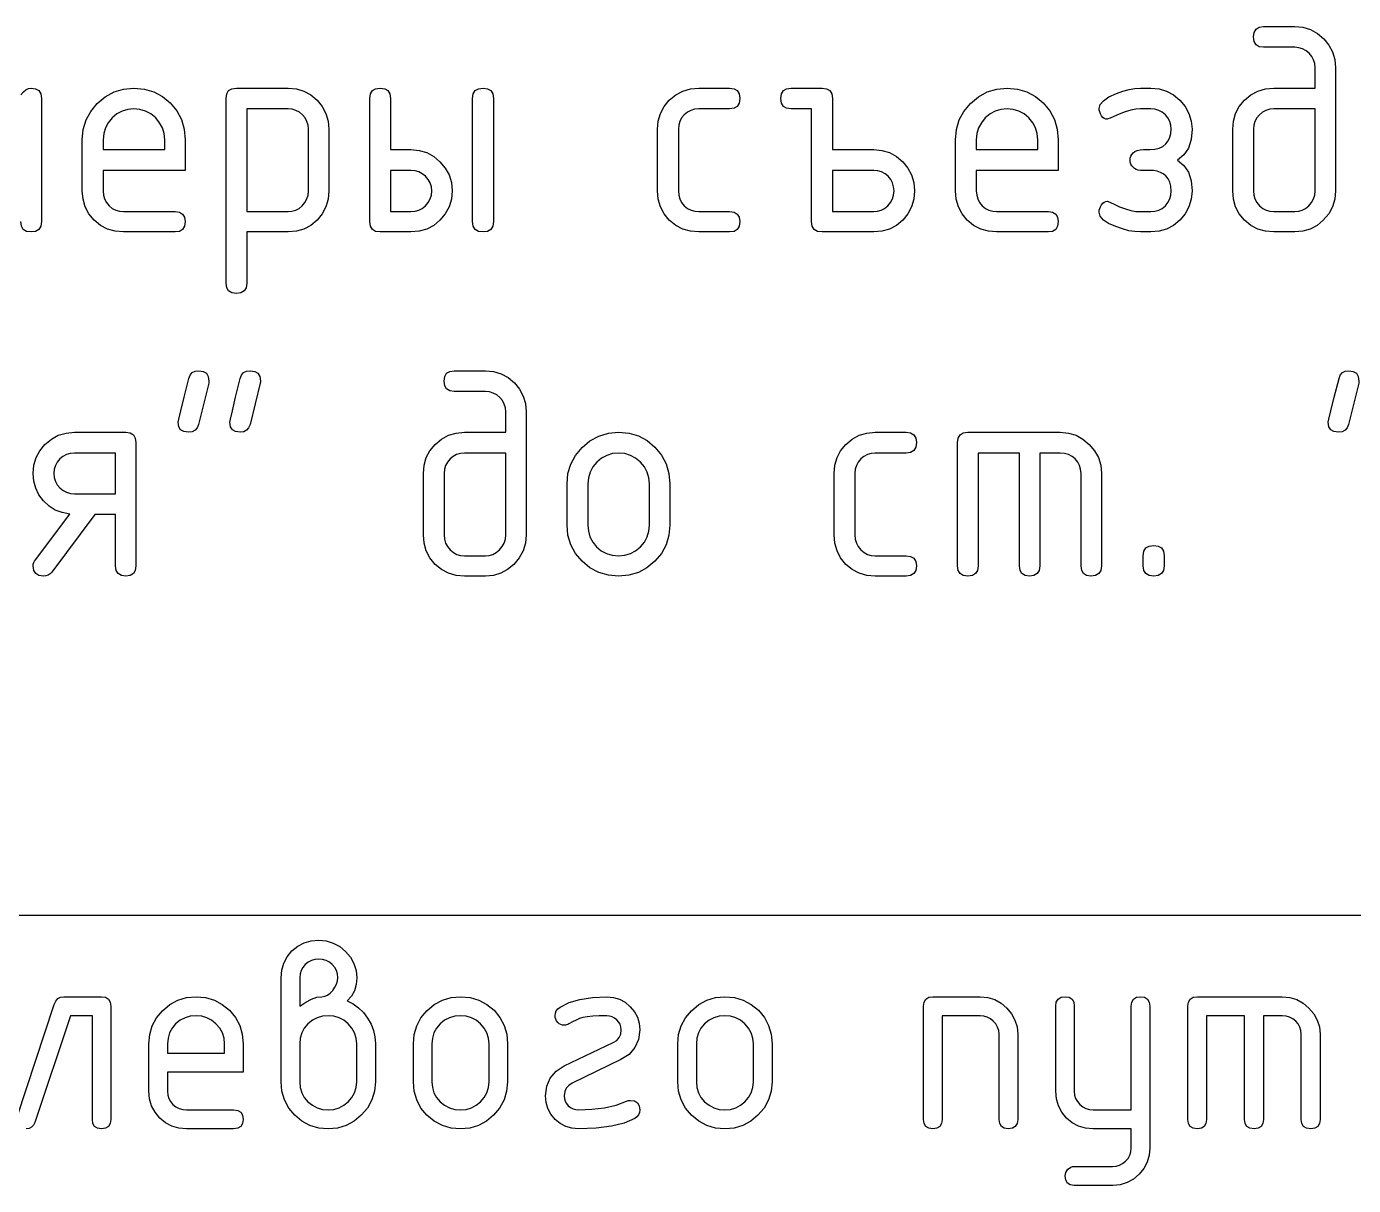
# Model space of a CAD drawing. Header units: millimetres. Extents: x 1 to 1188, y 1 to 840.
# Drawn here: x 1096.83 to 1112.98, y 17.42 to 31.53 of the extents above; entities that cross this region are included whole.
import ezdxf

# ---------------------------------------------------------------- set-up
doc = ezdxf.new("R2010")
doc.units = ezdxf.units.MM
doc.layers.add('GEOMETRY', color=7, linetype='Continuous')
doc.layers.add('TEXT_OUTLINE', color=7, linetype='Continuous')

msp = doc.modelspace()

# ---------------------------------------------------------------- linework, layer by layer
at = {"layer": 'GEOMETRY'}
for points in [[(1111.889, 31.529), (1112.269, 31.529)], [(1112.269, 31.276), (1111.889, 31.276)], [(1112.016, 30.779), (1112.517, 30.779), (1112.517, 31.027)], [(1112.765, 31.027), (1112.765, 29.528)], [(1099.388, 30.779), (1100.017, 30.779)], [(1105.015, 30.779), (1105.389, 30.779)], [(1106.141, 30.779), (1106.516, 30.779)], [(1110.39, 30.779), (1110.517, 30.779)], [(1097.016, 30.653), (1097.016, 29.153)], [(1099.261, 28.404), (1099.261, 30.653)], [(1099.515, 30.526), (1099.515, 29.275), (1100.017, 29.275)], [(1100.017, 30.526), (1099.515, 30.526)], [(1101.011, 29.153), (1101.011, 30.653)], [(1101.264, 30.653), (1101.264, 30.03), (1101.512, 30.03)], [(1102.262, 29.153), (1102.262, 30.653)], [(1102.515, 30.653), (1102.515, 29.153)], [(1105.389, 30.526), (1105.015, 30.526)], [(1106.389, 29.153), (1106.389, 30.526), (1106.141, 30.526)], [(1106.642, 30.653), (1106.642, 30.03), (1107.144, 30.03)], [(1110.517, 30.526), (1110.39, 30.526)], [(1112.517, 29.528), (1112.517, 30.526), (1112.016, 30.526)], [(1100.265, 29.528), (1100.265, 30.278)], [(1100.513, 30.278), (1100.513, 29.528)], [(1104.513, 29.528), (1104.513, 30.278)], [(1104.767, 30.278), (1104.767, 29.528)], [(1111.514, 29.528), (1111.514, 30.278)], [(1111.768, 30.278), (1111.768, 29.528)], [(1097.512, 29.528), (1097.512, 30.151)], [(1097.766, 30.151), (1097.766, 30.03), (1098.515, 30.03), (1098.515, 30.151)], [(1098.763, 30.151), (1098.763, 29.776), (1097.766, 29.776)], [(1108.14, 29.528), (1108.14, 30.151)], [(1108.393, 30.151), (1108.393, 30.03), (1109.143, 30.03), (1109.143, 30.151)], [(1109.391, 30.151), (1109.391, 29.776), (1108.393, 29.776)], [(1110.429, 30.03), (1110.468, 30.03), (1110.506, 30.03)], [(1097.766, 29.776), (1097.766, 29.528)], [(1101.512, 29.776), (1101.264, 29.776), (1101.264, 29.275), (1101.512, 29.275)], [(1107.144, 29.776), (1106.642, 29.776), (1106.642, 29.275), (1107.144, 29.275)], [(1108.393, 29.776), (1108.393, 29.528)], [(1110.55, 29.776), (1110.39, 29.776)], [(1098.014, 29.275), (1098.642, 29.275)], [(1105.015, 29.275), (1105.389, 29.275)], [(1108.641, 29.275), (1109.27, 29.275)], [(1110.39, 29.275), (1110.517, 29.275)], [(1112.016, 29.275), (1112.269, 29.275)], [(1098.642, 29.027), (1098.014, 29.027)], [(1100.017, 29.027), (1099.515, 29.027), (1099.515, 28.404)], [(1101.512, 29.027), (1101.137, 29.027)], [(1105.389, 29.027), (1105.015, 29.027)], [(1107.144, 29.027), (1106.516, 29.027)], [(1109.27, 29.027), (1108.641, 29.027)], [(1110.517, 29.027), (1110.39, 29.027)], [(1112.269, 29.027), (1112.016, 29.027)], [(1102.037, 27.338), (1102.418, 27.338)], [(1099.053, 27.211), (1099.053, 27.184), (1098.926, 26.682)], [(1099.676, 27.184), (1099.555, 26.682)], [(1113.05, 27.211), (1113.05, 27.184), (1112.923, 26.682)], [(1102.418, 27.085), (1102.037, 27.085)], [(1102.164, 26.588), (1102.666, 26.588), (1102.666, 26.836)], [(1102.914, 26.836), (1102.914, 25.337)], [(1097.415, 26.588), (1098.043, 26.588)], [(1107.164, 26.588), (1107.539, 26.588)], [(1108.29, 26.588), (1109.414, 26.588)], [(1097.415, 25.839), (1097.917, 25.839), (1097.917, 26.335), (1097.415, 26.335)], [(1098.165, 26.462), (1098.165, 24.962)], [(1102.666, 25.337), (1102.666, 26.335), (1102.164, 26.335)], [(1107.539, 26.335), (1107.164, 26.335)], [(1108.163, 24.962), (1108.163, 26.462)], [(1108.918, 24.962), (1108.918, 26.335), (1108.417, 26.335), (1108.417, 24.962)], [(1109.414, 26.335), (1109.166, 26.335), (1109.166, 24.962)], [(1101.663, 25.337), (1101.663, 26.087)], [(1101.916, 26.087), (1101.916, 25.337)], [(1106.662, 25.337), (1106.662, 26.087)], [(1106.916, 26.087), (1106.916, 25.337)], [(1109.668, 24.962), (1109.668, 26.087)], [(1109.916, 26.087), (1109.916, 24.962)], [(1103.412, 25.458), (1103.412, 25.96)], [(1103.665, 25.96), (1103.665, 25.458)], [(1104.415, 25.458), (1104.415, 25.96)], [(1104.663, 25.96), (1104.663, 25.458)], [(1096.941, 25.034), (1097.36, 25.591)], [(1097.917, 24.962), (1097.917, 25.585), (1097.663, 25.585), (1097.139, 24.885)], [(1102.164, 25.084), (1102.418, 25.084)], [(1107.164, 25.084), (1107.539, 25.084)], [(1110.426, 24.962), (1110.426, 25.084)], [(1110.679, 25.084), (1110.679, 24.962)], [(1102.418, 24.836), (1102.164, 24.836)], [(1107.539, 24.836), (1107.164, 24.836)], [(999.815, 20.708), (1064.776, 20.708), (1184.79, 20.708)], [(1099.932, 18.678), (1099.932, 19.946)], [(1100.158, 19.946), (1100.158, 19.598)], [(1097.287, 19.714), (1097.744, 19.714)], [(1107.866, 19.714), (1108.439, 19.714)], [(1111.085, 19.714), (1112.116, 19.714)], [(1096.719, 18.253), (1097.171, 19.62)], [(1097.86, 19.598), (1097.86, 18.22)], [(1107.75, 18.22), (1107.75, 19.598)], [(1109.36, 18.562), (1109.36, 19.598)], [(1109.586, 19.598), (1109.586, 18.562)], [(1109.817, 18.336), (1110.28, 18.336), (1110.28, 19.598)], [(1110.506, 19.598), (1110.506, 17.873)], [(1110.969, 18.22), (1110.969, 19.598)], [(1097.634, 18.22), (1097.634, 19.483), (1097.369, 19.483), (1096.934, 18.182)], [(1108.439, 19.483), (1107.976, 19.483), (1107.976, 18.22)], [(1111.658, 18.22), (1111.658, 19.483), (1111.195, 19.483), (1111.195, 18.22)], [(1112.116, 19.483), (1111.89, 19.483), (1111.89, 18.22)], [(1108.671, 18.22), (1108.671, 19.257)], [(1108.897, 19.257), (1108.897, 18.22)], [(1112.347, 18.22), (1112.347, 19.257)], [(1112.579, 19.257), (1112.579, 18.22)], [(1098.323, 18.562), (1098.323, 19.141)], [(1098.549, 19.141), (1098.549, 19.025), (1099.243, 19.025), (1099.243, 19.141)], [(1099.469, 19.141), (1099.469, 18.794), (1098.549, 18.794)], [(1100.158, 19.141), (1100.158, 18.678)], [(1100.853, 18.678), (1100.853, 19.141)], [(1101.079, 19.141), (1101.079, 18.678)], [(1101.541, 18.678), (1101.541, 19.141)], [(1101.767, 19.141), (1101.767, 18.678)], [(1102.462, 18.678), (1102.462, 19.141)], [(1102.688, 19.141), (1102.688, 18.678)], [(1103.377, 18.871), (1103.972, 19.157)], [(1104.76, 18.678), (1104.76, 19.141)], [(1104.986, 19.141), (1104.986, 18.678)], [(1105.681, 18.678), (1105.681, 19.141)], [(1105.907, 19.141), (1105.907, 18.678)], [(1104.066, 18.948), (1103.476, 18.661)], [(1098.549, 18.794), (1098.549, 18.562)], [(1098.78, 18.336), (1099.354, 18.336)], [(1099.354, 18.105), (1098.78, 18.105)], [(1110.28, 17.873), (1110.28, 18.105), (1109.817, 18.105)], [(1109.586, 17.647), (1110.049, 17.647)], [(1110.054, 17.416), (1109.586, 17.416)]]:
    msp.add_lwpolyline(points, dxfattribs=at)
at = {"layer": 'TEXT_OUTLINE'}
for points in [[(1111.768, 31.402), (1111.775, 31.458), (1111.798, 31.497), (1111.836, 31.521), (1111.889, 31.529)], [(1112.269, 31.529), (1112.369, 31.52), (1112.462, 31.492), (1112.546, 31.445), (1112.622, 31.38)], [(1111.889, 31.276), (1111.836, 31.283), (1111.798, 31.307), (1111.775, 31.346), (1111.768, 31.402)], [(1112.622, 31.38), (1112.684, 31.304), (1112.729, 31.22), (1112.756, 31.128), (1112.765, 31.027)], [(1112.446, 31.204), (1112.407, 31.235), (1112.365, 31.257), (1112.319, 31.271), (1112.269, 31.276)], [(1112.517, 31.027), (1112.513, 31.077), (1112.499, 31.123), (1112.476, 31.166), (1112.446, 31.204)], [(1096.762, 30.697), (1096.795, 30.733), (1096.826, 30.759), (1096.858, 30.774), (1096.889, 30.779)], [(1096.889, 30.779), (1096.944, 30.771), (1096.984, 30.748), (1097.008, 30.708), (1097.016, 30.653)], [(1097.694, 30.592), (1097.792, 30.674), (1097.899, 30.732), (1098.015, 30.768), (1098.14, 30.779)], [(1098.14, 30.779), (1098.267, 30.768), (1098.383, 30.734), (1098.487, 30.677), (1098.581, 30.598)], [(1099.261, 30.653), (1099.269, 30.708), (1099.293, 30.748), (1099.332, 30.771), (1099.388, 30.779)], [(1100.017, 30.779), (1100.117, 30.77), (1100.209, 30.742), (1100.293, 30.696), (1100.369, 30.631)], [(1101.011, 30.653), (1101.018, 30.708), (1101.042, 30.748), (1101.082, 30.771), (1101.137, 30.779)], [(1101.137, 30.779), (1101.193, 30.771), (1101.232, 30.748), (1101.256, 30.708), (1101.264, 30.653)], [(1102.262, 30.653), (1102.27, 30.708), (1102.293, 30.748), (1102.333, 30.771), (1102.389, 30.779)], [(1102.389, 30.779), (1102.444, 30.771), (1102.484, 30.748), (1102.507, 30.708), (1102.515, 30.653)], [(1104.656, 30.631), (1104.734, 30.696), (1104.82, 30.742), (1104.913, 30.77), (1105.015, 30.779)], [(1105.389, 30.779), (1105.445, 30.771), (1105.484, 30.748), (1105.508, 30.708), (1105.516, 30.653)], [(1106.014, 30.653), (1106.022, 30.708), (1106.045, 30.748), (1106.085, 30.771), (1106.141, 30.779)], [(1106.516, 30.779), (1106.571, 30.771), (1106.611, 30.748), (1106.634, 30.708), (1106.642, 30.653)], [(1108.321, 30.592), (1108.419, 30.674), (1108.526, 30.732), (1108.642, 30.768), (1108.768, 30.779)], [(1108.768, 30.779), (1108.895, 30.768), (1109.01, 30.734), (1109.115, 30.677), (1109.209, 30.598)], [(1109.889, 30.531), (1109.902, 30.58), (1109.941, 30.626), (1110.006, 30.671), (1110.098, 30.713)], [(1110.098, 30.713), (1110.178, 30.742), (1110.254, 30.763), (1110.324, 30.775), (1110.39, 30.779)], [(1110.517, 30.779), (1110.617, 30.77), (1110.71, 30.742), (1110.794, 30.696), (1110.87, 30.631)], [(1111.657, 30.631), (1111.735, 30.696), (1111.821, 30.742), (1111.914, 30.77), (1112.016, 30.779)], [(1097.512, 30.151), (1097.523, 30.276), (1097.558, 30.391), (1097.614, 30.496), (1097.694, 30.592)], [(1098.14, 30.526), (1098.066, 30.519), (1097.997, 30.498), (1097.933, 30.464), (1097.876, 30.416)], [(1098.405, 30.416), (1098.347, 30.464), (1098.283, 30.498), (1098.214, 30.519), (1098.14, 30.526)], [(1098.581, 30.598), (1098.661, 30.501), (1098.718, 30.395), (1098.752, 30.278), (1098.763, 30.151)], [(1100.193, 30.454), (1100.155, 30.485), (1100.112, 30.508), (1100.066, 30.521), (1100.017, 30.526)], [(1100.369, 30.631), (1100.432, 30.554), (1100.477, 30.47), (1100.504, 30.378), (1100.513, 30.278)], [(1104.513, 30.278), (1104.522, 30.378), (1104.549, 30.47), (1104.593, 30.554), (1104.656, 30.631)], [(1105.015, 30.526), (1104.964, 30.521), (1104.918, 30.508), (1104.876, 30.485), (1104.838, 30.454)], [(1105.516, 30.653), (1105.508, 30.597), (1105.484, 30.557), (1105.445, 30.534), (1105.389, 30.526)], [(1106.141, 30.526), (1106.085, 30.534), (1106.045, 30.557), (1106.022, 30.597), (1106.014, 30.653)], [(1108.14, 30.151), (1108.151, 30.276), (1108.185, 30.391), (1108.242, 30.496), (1108.321, 30.592)], [(1108.768, 30.526), (1108.693, 30.519), (1108.624, 30.498), (1108.561, 30.464), (1108.503, 30.416)], [(1109.033, 30.416), (1108.974, 30.464), (1108.911, 30.498), (1108.842, 30.519), (1108.768, 30.526)], [(1109.209, 30.598), (1109.288, 30.501), (1109.345, 30.395), (1109.379, 30.278), (1109.391, 30.151)], [(1109.916, 30.443), (1109.904, 30.467), (1109.895, 30.49), (1109.89, 30.511), (1109.889, 30.531)], [(1110.39, 30.526), (1110.335, 30.522), (1110.273, 30.509), (1110.205, 30.489), (1110.131, 30.46)], [(1110.694, 30.454), (1110.655, 30.485), (1110.613, 30.508), (1110.567, 30.521), (1110.517, 30.526)], [(1110.87, 30.631), (1110.935, 30.554), (1110.982, 30.47), (1111.01, 30.378), (1111.019, 30.278)], [(1111.514, 30.278), (1111.523, 30.378), (1111.549, 30.47), (1111.594, 30.554), (1111.657, 30.631)], [(1112.016, 30.526), (1111.965, 30.521), (1111.919, 30.508), (1111.877, 30.485), (1111.839, 30.454)], [(1097.876, 30.416), (1097.827, 30.357), (1097.793, 30.294), (1097.772, 30.225), (1097.766, 30.151)], [(1098.515, 30.151), (1098.508, 30.225), (1098.488, 30.294), (1098.453, 30.357), (1098.405, 30.416)], [(1100.265, 30.278), (1100.26, 30.328), (1100.246, 30.374), (1100.224, 30.416), (1100.193, 30.454)], [(1104.838, 30.454), (1104.807, 30.416), (1104.784, 30.374), (1104.771, 30.328), (1104.767, 30.278)], [(1108.503, 30.416), (1108.455, 30.357), (1108.42, 30.294), (1108.4, 30.225), (1108.393, 30.151)], [(1109.143, 30.151), (1109.136, 30.225), (1109.115, 30.294), (1109.081, 30.357), (1109.033, 30.416)], [(1109.988, 30.399), (1109.969, 30.402), (1109.951, 30.41), (1109.933, 30.423), (1109.916, 30.443)], [(1110.131, 30.46), (1110.067, 30.433), (1110.021, 30.414), (1109.995, 30.403), (1109.988, 30.399)], [(1110.765, 30.278), (1110.761, 30.328), (1110.747, 30.374), (1110.725, 30.416), (1110.694, 30.454)], [(1111.839, 30.454), (1111.808, 30.416), (1111.785, 30.374), (1111.772, 30.328), (1111.768, 30.278)], [(1110.699, 30.101), (1110.728, 30.139), (1110.749, 30.181), (1110.761, 30.227), (1110.765, 30.278)], [(1111.019, 30.278), (1111.008, 30.153), (1110.975, 30.049), (1110.919, 29.965), (1110.842, 29.903)], [(1110.506, 30.03), (1110.566, 30.034), (1110.618, 30.048), (1110.662, 30.07), (1110.699, 30.101)], [(1101.512, 30.03), (1101.612, 30.02), (1101.705, 29.993), (1101.789, 29.946), (1101.865, 29.881)], [(1101.865, 29.881), (1101.93, 29.805), (1101.977, 29.721), (1102.005, 29.628), (1102.014, 29.528)], [(1107.144, 30.03), (1107.244, 30.02), (1107.336, 29.993), (1107.421, 29.946), (1107.497, 29.881)], [(1107.497, 29.881), (1107.559, 29.805), (1107.604, 29.721), (1107.631, 29.628), (1107.64, 29.528)], [(1110.264, 29.903), (1110.266, 29.927), (1110.273, 29.95), (1110.285, 29.971), (1110.302, 29.991)], [(1110.302, 29.815), (1110.285, 29.833), (1110.273, 29.853), (1110.266, 29.877), (1110.264, 29.903)], [(1110.302, 29.991), (1110.324, 30.008), (1110.353, 30.02), (1110.388, 30.027), (1110.429, 30.03)], [(1110.842, 29.903), (1110.919, 29.838), (1110.975, 29.754), (1111.008, 29.651), (1111.019, 29.528)], [(1101.689, 29.705), (1101.65, 29.736), (1101.608, 29.758), (1101.562, 29.772), (1101.512, 29.776)], [(1107.32, 29.705), (1107.282, 29.736), (1107.24, 29.758), (1107.194, 29.772), (1107.144, 29.776)], [(1110.39, 29.776), (1110.362, 29.78), (1110.338, 29.788), (1110.318, 29.8), (1110.302, 29.815)], [(1110.699, 29.71), (1110.669, 29.734), (1110.634, 29.753), (1110.594, 29.767), (1110.55, 29.776)], [(1101.766, 29.528), (1101.761, 29.578), (1101.746, 29.624), (1101.722, 29.666), (1101.689, 29.705)], [(1107.392, 29.528), (1107.387, 29.578), (1107.374, 29.624), (1107.351, 29.666), (1107.32, 29.705)], [(1110.765, 29.528), (1110.761, 29.583), (1110.749, 29.632), (1110.728, 29.674), (1110.699, 29.71)], [(1097.655, 29.17), (1097.592, 29.248), (1097.548, 29.334), (1097.521, 29.427), (1097.512, 29.528)], [(1097.766, 29.528), (1097.77, 29.477), (1097.783, 29.43), (1097.806, 29.386), (1097.837, 29.346)], [(1100.187, 29.346), (1100.221, 29.386), (1100.245, 29.43), (1100.26, 29.477), (1100.265, 29.528)], [(1100.513, 29.528), (1100.504, 29.427), (1100.477, 29.334), (1100.432, 29.248), (1100.369, 29.17)], [(1101.689, 29.346), (1101.722, 29.386), (1101.746, 29.43), (1101.761, 29.477), (1101.766, 29.528)], [(1102.014, 29.528), (1102.005, 29.427), (1101.977, 29.334), (1101.93, 29.248), (1101.865, 29.17)], [(1104.656, 29.17), (1104.593, 29.248), (1104.549, 29.334), (1104.522, 29.427), (1104.513, 29.528)], [(1104.767, 29.528), (1104.771, 29.477), (1104.784, 29.43), (1104.807, 29.386), (1104.838, 29.346)], [(1107.315, 29.346), (1107.348, 29.386), (1107.373, 29.43), (1107.387, 29.477), (1107.392, 29.528)], [(1107.64, 29.528), (1107.631, 29.427), (1107.604, 29.334), (1107.559, 29.248), (1107.497, 29.17)], [(1108.283, 29.17), (1108.22, 29.248), (1108.175, 29.334), (1108.148, 29.427), (1108.14, 29.528)], [(1108.393, 29.528), (1108.398, 29.477), (1108.411, 29.43), (1108.433, 29.386), (1108.465, 29.346)], [(1109.916, 29.357), (1109.933, 29.376), (1109.951, 29.39), (1109.969, 29.399), (1109.988, 29.401)], [(1109.988, 29.401), (1109.999, 29.397), (1110.027, 29.385), (1110.073, 29.364), (1110.137, 29.335)], [(1110.694, 29.346), (1110.725, 29.386), (1110.747, 29.43), (1110.761, 29.477), (1110.765, 29.528)], [(1111.019, 29.528), (1111.01, 29.427), (1110.982, 29.334), (1110.935, 29.248), (1110.87, 29.17)], [(1111.657, 29.17), (1111.594, 29.248), (1111.549, 29.334), (1111.523, 29.427), (1111.514, 29.528)], [(1111.768, 29.528), (1111.772, 29.477), (1111.785, 29.43), (1111.808, 29.386), (1111.839, 29.346)], [(1112.44, 29.346), (1112.474, 29.386), (1112.498, 29.43), (1112.512, 29.477), (1112.517, 29.528)], [(1112.765, 29.528), (1112.756, 29.427), (1112.728, 29.334), (1112.682, 29.248), (1112.616, 29.17)], [(1097.837, 29.346), (1097.877, 29.315), (1097.92, 29.292), (1097.965, 29.279), (1098.014, 29.275)], [(1098.642, 29.275), (1098.695, 29.267), (1098.733, 29.244), (1098.756, 29.206), (1098.763, 29.153)], [(1100.017, 29.275), (1100.064, 29.279), (1100.109, 29.292), (1100.15, 29.315), (1100.187, 29.346)], [(1101.512, 29.275), (1101.562, 29.279), (1101.608, 29.292), (1101.65, 29.315), (1101.689, 29.346)], [(1104.838, 29.346), (1104.878, 29.315), (1104.921, 29.292), (1104.966, 29.279), (1105.015, 29.275)], [(1105.389, 29.275), (1105.445, 29.267), (1105.484, 29.244), (1105.508, 29.206), (1105.516, 29.153)], [(1107.144, 29.275), (1107.192, 29.279), (1107.236, 29.292), (1107.277, 29.315), (1107.315, 29.346)], [(1108.465, 29.346), (1108.505, 29.315), (1108.547, 29.292), (1108.593, 29.279), (1108.641, 29.275)], [(1109.27, 29.275), (1109.322, 29.267), (1109.36, 29.244), (1109.383, 29.206), (1109.391, 29.153)], [(1109.889, 29.269), (1109.89, 29.291), (1109.895, 29.313), (1109.904, 29.335), (1109.916, 29.357)], [(1110.093, 29.093), (1110.003, 29.13), (1109.94, 29.172), (1109.902, 29.218), (1109.889, 29.269)], [(1110.137, 29.335), (1110.208, 29.308), (1110.275, 29.289), (1110.335, 29.278), (1110.39, 29.275)], [(1110.517, 29.275), (1110.567, 29.279), (1110.613, 29.292), (1110.655, 29.315), (1110.694, 29.346)], [(1111.839, 29.346), (1111.879, 29.315), (1111.922, 29.292), (1111.967, 29.279), (1112.016, 29.275)], [(1112.269, 29.275), (1112.317, 29.279), (1112.361, 29.292), (1112.402, 29.315), (1112.44, 29.346)], [(1096.889, 29.027), (1096.833, 29.034), (1096.793, 29.058), (1096.77, 29.097), (1096.762, 29.153)], [(1097.016, 29.153), (1097.008, 29.097), (1096.984, 29.058), (1096.944, 29.034), (1096.889, 29.027)], [(1098.014, 29.027), (1097.912, 29.035), (1097.819, 29.062), (1097.733, 29.107), (1097.655, 29.17)], [(1098.763, 29.153), (1098.756, 29.097), (1098.733, 29.058), (1098.695, 29.034), (1098.642, 29.027)], [(1100.369, 29.17), (1100.293, 29.107), (1100.209, 29.062), (1100.117, 29.035), (1100.017, 29.027)], [(1101.137, 29.027), (1101.082, 29.034), (1101.042, 29.058), (1101.018, 29.097), (1101.011, 29.153)], [(1101.865, 29.17), (1101.789, 29.107), (1101.705, 29.062), (1101.612, 29.035), (1101.512, 29.027)], [(1102.389, 29.027), (1102.333, 29.034), (1102.293, 29.058), (1102.27, 29.097), (1102.262, 29.153)], [(1102.515, 29.153), (1102.507, 29.097), (1102.484, 29.058), (1102.444, 29.034), (1102.389, 29.027)], [(1105.015, 29.027), (1104.913, 29.035), (1104.82, 29.062), (1104.734, 29.107), (1104.656, 29.17)], [(1105.516, 29.153), (1105.508, 29.097), (1105.484, 29.058), (1105.445, 29.034), (1105.389, 29.027)], [(1106.516, 29.027), (1106.46, 29.034), (1106.42, 29.058), (1106.397, 29.097), (1106.389, 29.153)], [(1107.497, 29.17), (1107.421, 29.107), (1107.336, 29.062), (1107.244, 29.035), (1107.144, 29.027)], [(1108.641, 29.027), (1108.54, 29.035), (1108.447, 29.062), (1108.361, 29.107), (1108.283, 29.17)], [(1109.391, 29.153), (1109.383, 29.097), (1109.36, 29.058), (1109.322, 29.034), (1109.27, 29.027)], [(1110.39, 29.027), (1110.322, 29.031), (1110.25, 29.043), (1110.173, 29.064), (1110.093, 29.093)], [(1110.87, 29.17), (1110.794, 29.107), (1110.71, 29.062), (1110.617, 29.035), (1110.517, 29.027)], [(1112.016, 29.027), (1111.914, 29.035), (1111.821, 29.062), (1111.735, 29.107), (1111.657, 29.17)], [(1112.616, 29.17), (1112.54, 29.107), (1112.457, 29.062), (1112.367, 29.035), (1112.269, 29.027)], [(1099.388, 28.277), (1099.332, 28.285), (1099.293, 28.309), (1099.269, 28.348), (1099.261, 28.404)], [(1099.515, 28.404), (1099.507, 28.348), (1099.483, 28.309), (1099.443, 28.285), (1099.388, 28.277)], [(1098.81, 27.244), (1098.826, 27.285), (1098.851, 27.314), (1098.887, 27.332), (1098.932, 27.338)], [(1098.932, 27.338), (1098.984, 27.33), (1099.022, 27.306), (1099.045, 27.267), (1099.053, 27.211)], [(1099.433, 27.244), (1099.449, 27.285), (1099.474, 27.314), (1099.51, 27.332), (1099.555, 27.338)], [(1099.555, 27.338), (1099.61, 27.33), (1099.649, 27.306), (1099.673, 27.267), (1099.681, 27.211)], [(1101.916, 27.211), (1101.924, 27.267), (1101.946, 27.306), (1101.984, 27.33), (1102.037, 27.338)], [(1102.418, 27.338), (1102.518, 27.329), (1102.61, 27.301), (1102.694, 27.254), (1102.771, 27.189)], [(1112.808, 27.244), (1112.823, 27.285), (1112.849, 27.314), (1112.884, 27.332), (1112.929, 27.338)], [(1112.929, 27.338), (1112.981, 27.33), (1113.019, 27.306), (1113.042, 27.267), (1113.05, 27.211)], [(1098.678, 26.71), (1098.686, 26.749), (1098.711, 26.851), (1098.753, 27.016), (1098.81, 27.244)], [(1099.306, 26.71), (1099.314, 26.749), (1099.338, 26.851), (1099.377, 27.016), (1099.433, 27.244)], [(1099.681, 27.211), (1099.681, 27.203), (1099.68, 27.196), (1099.678, 27.189), (1099.676, 27.184)], [(1102.037, 27.085), (1101.984, 27.092), (1101.946, 27.116), (1101.924, 27.155), (1101.916, 27.211)], [(1102.771, 27.189), (1102.833, 27.113), (1102.878, 27.029), (1102.905, 26.937), (1102.914, 26.836)], [(1112.675, 26.71), (1112.683, 26.749), (1112.708, 26.851), (1112.75, 27.016), (1112.808, 27.244)], [(1102.594, 27.013), (1102.556, 27.044), (1102.514, 27.066), (1102.468, 27.08), (1102.418, 27.085)], [(1102.666, 26.836), (1102.661, 26.886), (1102.648, 26.932), (1102.625, 26.975), (1102.594, 27.013)], [(1098.805, 26.588), (1098.749, 26.596), (1098.709, 26.619), (1098.686, 26.656), (1098.678, 26.71)], [(1098.926, 26.682), (1098.91, 26.641), (1098.885, 26.612), (1098.85, 26.594), (1098.805, 26.588)], [(1099.433, 26.588), (1099.377, 26.596), (1099.338, 26.619), (1099.314, 26.656), (1099.306, 26.71)], [(1099.555, 26.682), (1099.536, 26.641), (1099.51, 26.612), (1099.476, 26.594), (1099.433, 26.588)], [(1112.802, 26.588), (1112.746, 26.596), (1112.707, 26.619), (1112.683, 26.656), (1112.675, 26.71)], [(1112.923, 26.682), (1112.907, 26.641), (1112.882, 26.612), (1112.847, 26.594), (1112.802, 26.588)], [(1097.057, 26.44), (1097.135, 26.505), (1097.22, 26.551), (1097.314, 26.579), (1097.415, 26.588)], [(1098.043, 26.588), (1098.096, 26.58), (1098.134, 26.557), (1098.157, 26.517), (1098.165, 26.462)], [(1101.806, 26.44), (1101.884, 26.505), (1101.97, 26.551), (1102.063, 26.579), (1102.164, 26.588)], [(1103.594, 26.401), (1103.691, 26.483), (1103.798, 26.541), (1103.915, 26.577), (1104.04, 26.588)], [(1104.04, 26.588), (1104.167, 26.577), (1104.282, 26.543), (1104.387, 26.486), (1104.481, 26.407)], [(1106.805, 26.44), (1106.884, 26.505), (1106.969, 26.551), (1107.062, 26.579), (1107.164, 26.588)], [(1107.539, 26.588), (1107.594, 26.58), (1107.634, 26.557), (1107.657, 26.517), (1107.665, 26.462)], [(1108.163, 26.462), (1108.171, 26.517), (1108.195, 26.557), (1108.234, 26.58), (1108.29, 26.588)], [(1109.414, 26.588), (1109.515, 26.579), (1109.607, 26.551), (1109.691, 26.505), (1109.767, 26.44)], [(1096.913, 26.087), (1096.922, 26.187), (1096.949, 26.279), (1096.994, 26.363), (1097.057, 26.44)], [(1097.415, 26.335), (1097.364, 26.33), (1097.318, 26.317), (1097.276, 26.294), (1097.239, 26.263)], [(1101.663, 26.087), (1101.671, 26.187), (1101.698, 26.279), (1101.743, 26.363), (1101.806, 26.44)], [(1102.164, 26.335), (1102.114, 26.33), (1102.067, 26.317), (1102.025, 26.294), (1101.988, 26.263)], [(1103.412, 25.96), (1103.423, 26.085), (1103.457, 26.2), (1103.514, 26.305), (1103.594, 26.401)], [(1104.04, 26.335), (1103.966, 26.328), (1103.897, 26.307), (1103.833, 26.273), (1103.776, 26.225)], [(1104.305, 26.225), (1104.246, 26.273), (1104.183, 26.307), (1104.114, 26.328), (1104.04, 26.335)], [(1104.481, 26.407), (1104.561, 26.31), (1104.618, 26.204), (1104.652, 26.087), (1104.663, 25.96)], [(1106.662, 26.087), (1106.671, 26.187), (1106.698, 26.279), (1106.742, 26.363), (1106.805, 26.44)], [(1107.164, 26.335), (1107.113, 26.33), (1107.067, 26.317), (1107.025, 26.294), (1106.987, 26.263)], [(1107.665, 26.462), (1107.657, 26.406), (1107.634, 26.366), (1107.594, 26.343), (1107.539, 26.335)], [(1109.596, 26.263), (1109.558, 26.294), (1109.515, 26.317), (1109.467, 26.33), (1109.414, 26.335)], [(1109.767, 26.44), (1109.832, 26.363), (1109.879, 26.279), (1109.907, 26.187), (1109.916, 26.087)], [(1097.239, 26.263), (1097.207, 26.225), (1097.185, 26.183), (1097.171, 26.137), (1097.167, 26.087)], [(1101.988, 26.263), (1101.956, 26.225), (1101.934, 26.183), (1101.921, 26.137), (1101.916, 26.087)], [(1103.776, 26.225), (1103.727, 26.166), (1103.693, 26.103), (1103.672, 26.034), (1103.665, 25.96)], [(1104.415, 25.96), (1104.408, 26.034), (1104.387, 26.103), (1104.353, 26.166), (1104.305, 26.225)], [(1106.987, 26.263), (1106.956, 26.225), (1106.933, 26.183), (1106.92, 26.137), (1106.916, 26.087)], [(1109.668, 26.087), (1109.663, 26.137), (1109.65, 26.183), (1109.627, 26.225), (1109.596, 26.263)], [(1097.04, 25.751), (1096.984, 25.825), (1096.945, 25.906), (1096.921, 25.993), (1096.913, 26.087)], [(1097.167, 26.087), (1097.171, 26.036), (1097.185, 25.99), (1097.207, 25.948), (1097.239, 25.91)], [(1097.239, 25.91), (1097.278, 25.879), (1097.321, 25.857), (1097.367, 25.843), (1097.415, 25.839)], [(1097.36, 25.591), (1097.267, 25.609), (1097.183, 25.641), (1097.107, 25.689), (1097.04, 25.751)], [(1103.594, 25.017), (1103.514, 25.113), (1103.457, 25.218), (1103.423, 25.333), (1103.412, 25.458)], [(1103.665, 25.458), (1103.672, 25.384), (1103.691, 25.315), (1103.724, 25.251), (1103.77, 25.194)], [(1104.305, 25.194), (1104.353, 25.251), (1104.387, 25.315), (1104.408, 25.384), (1104.415, 25.458)], [(1104.663, 25.458), (1104.652, 25.333), (1104.618, 25.218), (1104.561, 25.113), (1104.481, 25.017)], [(1101.806, 24.979), (1101.743, 25.057), (1101.698, 25.143), (1101.671, 25.236), (1101.663, 25.337)], [(1101.916, 25.337), (1101.921, 25.286), (1101.934, 25.239), (1101.956, 25.195), (1101.988, 25.155)], [(1102.589, 25.155), (1102.622, 25.195), (1102.646, 25.239), (1102.661, 25.286), (1102.666, 25.337)], [(1102.914, 25.337), (1102.905, 25.236), (1102.877, 25.143), (1102.83, 25.057), (1102.765, 24.979)], [(1106.805, 24.979), (1106.742, 25.057), (1106.698, 25.143), (1106.671, 25.236), (1106.662, 25.337)], [(1106.916, 25.337), (1106.92, 25.286), (1106.933, 25.239), (1106.956, 25.195), (1106.987, 25.155)], [(1110.426, 25.084), (1110.433, 25.139), (1110.457, 25.179), (1110.497, 25.202), (1110.552, 25.21)], [(1110.552, 25.21), (1110.608, 25.202), (1110.647, 25.179), (1110.671, 25.139), (1110.679, 25.084)], [(1096.913, 24.962), (1096.915, 24.983), (1096.92, 25.002), (1096.929, 25.019), (1096.941, 25.034)], [(1101.988, 25.155), (1102.028, 25.124), (1102.07, 25.101), (1102.116, 25.088), (1102.164, 25.084)], [(1102.418, 25.084), (1102.466, 25.088), (1102.51, 25.101), (1102.551, 25.124), (1102.589, 25.155)], [(1103.77, 25.194), (1103.828, 25.145), (1103.892, 25.111), (1103.963, 25.09), (1104.04, 25.084)], [(1104.04, 25.084), (1104.114, 25.09), (1104.183, 25.111), (1104.246, 25.145), (1104.305, 25.194)], [(1106.987, 25.155), (1107.027, 25.124), (1107.07, 25.101), (1107.115, 25.088), (1107.164, 25.084)], [(1107.539, 25.084), (1107.594, 25.076), (1107.634, 25.053), (1107.657, 25.015), (1107.665, 24.962)], [(1097.04, 24.836), (1096.984, 24.843), (1096.945, 24.867), (1096.921, 24.906), (1096.913, 24.962)], [(1097.139, 24.885), (1097.119, 24.863), (1097.095, 24.848), (1097.069, 24.839), (1097.04, 24.836)], [(1098.043, 24.836), (1097.988, 24.843), (1097.948, 24.867), (1097.924, 24.906), (1097.917, 24.962)], [(1098.165, 24.962), (1098.157, 24.906), (1098.134, 24.867), (1098.096, 24.843), (1098.043, 24.836)], [(1102.164, 24.836), (1102.063, 24.844), (1101.97, 24.871), (1101.884, 24.916), (1101.806, 24.979)], [(1102.765, 24.979), (1102.689, 24.916), (1102.606, 24.871), (1102.515, 24.844), (1102.418, 24.836)], [(1104.04, 24.836), (1103.915, 24.847), (1103.798, 24.881), (1103.691, 24.938), (1103.594, 25.017)], [(1104.481, 25.017), (1104.385, 24.938), (1104.28, 24.881), (1104.165, 24.847), (1104.04, 24.836)], [(1107.164, 24.836), (1107.062, 24.844), (1106.969, 24.871), (1106.884, 24.916), (1106.805, 24.979)], [(1107.665, 24.962), (1107.657, 24.906), (1107.634, 24.867), (1107.594, 24.843), (1107.539, 24.836)], [(1108.29, 24.836), (1108.234, 24.843), (1108.195, 24.867), (1108.171, 24.906), (1108.163, 24.962)], [(1108.417, 24.962), (1108.409, 24.906), (1108.385, 24.867), (1108.345, 24.843), (1108.29, 24.836)], [(1109.04, 24.836), (1108.986, 24.843), (1108.949, 24.867), (1108.926, 24.906), (1108.918, 24.962)], [(1109.166, 24.962), (1109.158, 24.906), (1109.135, 24.867), (1109.095, 24.843), (1109.04, 24.836)], [(1109.789, 24.836), (1109.736, 24.843), (1109.698, 24.867), (1109.676, 24.906), (1109.668, 24.962)], [(1109.916, 24.962), (1109.908, 24.906), (1109.884, 24.867), (1109.845, 24.843), (1109.789, 24.836)], [(1110.552, 24.836), (1110.497, 24.843), (1110.457, 24.867), (1110.433, 24.906), (1110.426, 24.962)], [(1110.679, 24.962), (1110.671, 24.906), (1110.647, 24.867), (1110.608, 24.843), (1110.552, 24.836)], [(1100.064, 20.271), (1100.134, 20.329), (1100.212, 20.37), (1100.297, 20.395), (1100.39, 20.403)], [(1100.39, 20.403), (1100.482, 20.394), (1100.567, 20.368), (1100.645, 20.325), (1100.715, 20.265)], [(1099.932, 19.946), (1099.94, 20.038), (1099.965, 20.123), (1100.007, 20.201), (1100.064, 20.271)], [(1100.715, 20.265), (1100.775, 20.196), (1100.818, 20.119), (1100.844, 20.035), (1100.853, 19.946)], [(1100.224, 20.105), (1100.195, 20.071), (1100.175, 20.032), (1100.162, 19.991), (1100.158, 19.946)], [(1100.39, 20.172), (1100.344, 20.167), (1100.301, 20.155), (1100.261, 20.134), (1100.224, 20.105)], [(1100.555, 20.105), (1100.52, 20.134), (1100.481, 20.155), (1100.437, 20.167), (1100.39, 20.172)], [(1100.621, 19.946), (1100.617, 19.991), (1100.605, 20.032), (1100.584, 20.071), (1100.555, 20.105)], [(1100.561, 19.791), (1100.587, 19.83), (1100.606, 19.868), (1100.617, 19.907), (1100.621, 19.946)], [(1100.853, 19.946), (1100.845, 19.861), (1100.824, 19.786), (1100.788, 19.721), (1100.737, 19.664)], [(1097.171, 19.62), (1097.191, 19.661), (1097.216, 19.691), (1097.248, 19.708), (1097.287, 19.714)], [(1097.744, 19.714), (1097.795, 19.707), (1097.831, 19.685), (1097.853, 19.649), (1097.86, 19.598)], [(1098.488, 19.543), (1098.577, 19.618), (1098.675, 19.671), (1098.781, 19.703), (1098.896, 19.714)], [(1098.896, 19.714), (1099.012, 19.704), (1099.119, 19.673), (1099.216, 19.621), (1099.304, 19.549)], [(1100.158, 19.598), (1100.231, 19.649), (1100.3, 19.685), (1100.366, 19.707), (1100.428, 19.714)], [(1100.428, 19.714), (1100.463, 19.719), (1100.496, 19.733), (1100.529, 19.757), (1100.561, 19.791)], [(1101.707, 19.543), (1101.796, 19.618), (1101.894, 19.671), (1102, 19.703), (1102.115, 19.714)], [(1102.115, 19.714), (1102.231, 19.704), (1102.338, 19.673), (1102.435, 19.621), (1102.523, 19.549)], [(1103.327, 19.587), (1103.437, 19.643), (1103.568, 19.682), (1103.721, 19.706), (1103.895, 19.714)], [(1103.895, 19.714), (1103.977, 19.706), (1104.052, 19.683), (1104.12, 19.646), (1104.182, 19.593)], [(1104.926, 19.543), (1105.015, 19.618), (1105.112, 19.671), (1105.219, 19.703), (1105.333, 19.714)], [(1105.333, 19.714), (1105.45, 19.704), (1105.556, 19.673), (1105.654, 19.621), (1105.741, 19.549)], [(1107.75, 19.598), (1107.758, 19.649), (1107.779, 19.685), (1107.816, 19.707), (1107.866, 19.714)], [(1108.439, 19.714), (1108.532, 19.705), (1108.617, 19.679), (1108.695, 19.636), (1108.765, 19.576)], [(1109.36, 19.598), (1109.367, 19.649), (1109.389, 19.685), (1109.425, 19.707), (1109.476, 19.714)], [(1109.476, 19.714), (1109.524, 19.707), (1109.558, 19.685), (1109.579, 19.649), (1109.586, 19.598)], [(1110.28, 19.598), (1110.287, 19.649), (1110.308, 19.685), (1110.342, 19.707), (1110.391, 19.714)], [(1110.391, 19.714), (1110.441, 19.707), (1110.477, 19.685), (1110.499, 19.649), (1110.506, 19.598)], [(1110.969, 19.598), (1110.976, 19.649), (1110.998, 19.685), (1111.034, 19.707), (1111.085, 19.714)], [(1112.116, 19.714), (1112.208, 19.705), (1112.293, 19.679), (1112.371, 19.636), (1112.441, 19.576)], [(1098.323, 19.141), (1098.333, 19.254), (1098.364, 19.36), (1098.416, 19.456), (1098.488, 19.543)], [(1099.304, 19.549), (1099.376, 19.461), (1099.428, 19.364), (1099.459, 19.257), (1099.469, 19.141)], [(1100.737, 19.664), (1100.81, 19.627), (1100.875, 19.579), (1100.934, 19.522), (1100.985, 19.455)], [(1101.541, 19.141), (1101.552, 19.254), (1101.583, 19.36), (1101.634, 19.456), (1101.707, 19.543)], [(1102.523, 19.549), (1102.595, 19.461), (1102.647, 19.364), (1102.678, 19.257), (1102.688, 19.141)], [(1103.267, 19.483), (1103.27, 19.514), (1103.281, 19.542), (1103.3, 19.566), (1103.327, 19.587)], [(1104.182, 19.593), (1104.232, 19.532), (1104.268, 19.465), (1104.29, 19.391), (1104.297, 19.312)], [(1104.76, 19.141), (1104.77, 19.254), (1104.801, 19.36), (1104.853, 19.456), (1104.926, 19.543)], [(1105.741, 19.549), (1105.814, 19.461), (1105.865, 19.364), (1105.896, 19.257), (1105.907, 19.141)], [(1108.765, 19.576), (1108.823, 19.507), (1108.864, 19.43), (1108.889, 19.346), (1108.897, 19.257)], [(1112.441, 19.576), (1112.501, 19.507), (1112.544, 19.43), (1112.57, 19.346), (1112.579, 19.257)], [(1098.648, 19.383), (1098.605, 19.331), (1098.574, 19.273), (1098.555, 19.21), (1098.549, 19.141)], [(1098.896, 19.483), (1098.826, 19.476), (1098.762, 19.458), (1098.702, 19.427), (1098.648, 19.383)], [(1099.139, 19.383), (1099.086, 19.427), (1099.028, 19.458), (1098.965, 19.476), (1098.896, 19.483)], [(1099.243, 19.141), (1099.237, 19.21), (1099.217, 19.273), (1099.184, 19.331), (1099.139, 19.383)], [(1100.257, 19.383), (1100.214, 19.331), (1100.183, 19.273), (1100.164, 19.21), (1100.158, 19.141)], [(1100.505, 19.483), (1100.436, 19.476), (1100.371, 19.458), (1100.312, 19.427), (1100.257, 19.383)], [(1100.748, 19.383), (1100.695, 19.427), (1100.638, 19.458), (1100.574, 19.476), (1100.505, 19.483)], [(1100.853, 19.141), (1100.846, 19.21), (1100.826, 19.273), (1100.793, 19.331), (1100.748, 19.383)], [(1100.985, 19.455), (1101.026, 19.381), (1101.055, 19.304), (1101.073, 19.224), (1101.079, 19.141)], [(1101.867, 19.383), (1101.823, 19.331), (1101.792, 19.273), (1101.774, 19.21), (1101.767, 19.141)], [(1102.115, 19.483), (1102.045, 19.476), (1101.98, 19.458), (1101.921, 19.427), (1101.867, 19.383)], [(1102.357, 19.383), (1102.305, 19.427), (1102.247, 19.458), (1102.183, 19.476), (1102.115, 19.483)], [(1102.462, 19.141), (1102.455, 19.21), (1102.435, 19.273), (1102.403, 19.331), (1102.357, 19.383)], [(1103.3, 19.4), (1103.285, 19.419), (1103.275, 19.439), (1103.269, 19.46), (1103.267, 19.483)], [(1103.377, 19.367), (1103.355, 19.369), (1103.335, 19.375), (1103.317, 19.385), (1103.3, 19.4)], [(1103.432, 19.383), (1103.42, 19.376), (1103.407, 19.371), (1103.393, 19.368), (1103.377, 19.367)], [(1103.603, 19.461), (1103.563, 19.447), (1103.521, 19.43), (1103.477, 19.408), (1103.432, 19.383)], [(1103.895, 19.483), (1103.804, 19.481), (1103.725, 19.477), (1103.658, 19.47), (1103.603, 19.461)], [(1104.016, 19.433), (1103.99, 19.455), (1103.961, 19.47), (1103.929, 19.479), (1103.895, 19.483)], [(1104.071, 19.312), (1104.068, 19.346), (1104.057, 19.378), (1104.04, 19.407), (1104.016, 19.433)], [(1105.085, 19.383), (1105.042, 19.331), (1105.011, 19.273), (1104.992, 19.21), (1104.986, 19.141)], [(1105.333, 19.483), (1105.264, 19.476), (1105.199, 19.458), (1105.14, 19.427), (1105.085, 19.383)], [(1105.576, 19.383), (1105.524, 19.427), (1105.466, 19.458), (1105.402, 19.476), (1105.333, 19.483)], [(1105.681, 19.141), (1105.674, 19.21), (1105.654, 19.273), (1105.621, 19.331), (1105.576, 19.383)], [(1108.599, 19.416), (1108.564, 19.445), (1108.526, 19.466), (1108.484, 19.478), (1108.439, 19.483)], [(1108.671, 19.257), (1108.666, 19.302), (1108.653, 19.343), (1108.63, 19.382), (1108.599, 19.416)], [(1112.281, 19.416), (1112.246, 19.445), (1112.207, 19.466), (1112.163, 19.478), (1112.116, 19.483)], [(1112.347, 19.257), (1112.343, 19.302), (1112.331, 19.343), (1112.31, 19.382), (1112.281, 19.416)], [(1103.972, 19.157), (1104.016, 19.183), (1104.047, 19.217), (1104.065, 19.26), (1104.071, 19.312)], [(1104.297, 19.312), (1104.283, 19.194), (1104.239, 19.094), (1104.167, 19.012), (1104.066, 18.948)], [(1103.151, 18.507), (1103.165, 18.624), (1103.207, 18.724), (1103.278, 18.806), (1103.377, 18.871)], [(1100.097, 18.27), (1100.025, 18.359), (1099.973, 18.457), (1099.942, 18.563), (1099.932, 18.678)], [(1100.158, 18.678), (1100.164, 18.609), (1100.183, 18.545), (1100.214, 18.488), (1100.257, 18.435)], [(1100.748, 18.435), (1100.793, 18.488), (1100.826, 18.545), (1100.846, 18.609), (1100.853, 18.678)], [(1101.079, 18.678), (1101.068, 18.563), (1101.036, 18.457), (1100.982, 18.359), (1100.908, 18.27)], [(1101.707, 18.27), (1101.634, 18.359), (1101.583, 18.457), (1101.552, 18.563), (1101.541, 18.678)], [(1101.767, 18.678), (1101.774, 18.609), (1101.792, 18.545), (1101.823, 18.488), (1101.867, 18.435)], [(1102.357, 18.435), (1102.403, 18.488), (1102.435, 18.545), (1102.455, 18.609), (1102.462, 18.678)], [(1102.688, 18.678), (1102.677, 18.563), (1102.645, 18.457), (1102.591, 18.359), (1102.517, 18.27)], [(1103.476, 18.661), (1103.433, 18.635), (1103.402, 18.6), (1103.383, 18.558), (1103.377, 18.507)], [(1104.926, 18.27), (1104.853, 18.359), (1104.801, 18.457), (1104.77, 18.563), (1104.76, 18.678)], [(1104.986, 18.678), (1104.992, 18.609), (1105.011, 18.545), (1105.042, 18.488), (1105.085, 18.435)], [(1105.576, 18.435), (1105.621, 18.488), (1105.654, 18.545), (1105.674, 18.609), (1105.681, 18.678)], [(1105.907, 18.678), (1105.896, 18.563), (1105.864, 18.457), (1105.81, 18.359), (1105.736, 18.27)], [(1098.455, 18.237), (1098.397, 18.307), (1098.356, 18.384), (1098.331, 18.469), (1098.323, 18.562)], [(1098.549, 18.562), (1098.553, 18.517), (1098.565, 18.475), (1098.586, 18.437), (1098.615, 18.402)], [(1100.257, 18.435), (1100.312, 18.392), (1100.371, 18.361), (1100.436, 18.342), (1100.505, 18.336)], [(1100.505, 18.336), (1100.574, 18.342), (1100.638, 18.361), (1100.695, 18.392), (1100.748, 18.435)], [(1101.867, 18.435), (1101.921, 18.392), (1101.98, 18.361), (1102.045, 18.342), (1102.115, 18.336)], [(1102.115, 18.336), (1102.183, 18.342), (1102.247, 18.361), (1102.305, 18.392), (1102.357, 18.435)], [(1103.267, 18.22), (1103.216, 18.283), (1103.18, 18.352), (1103.158, 18.427), (1103.151, 18.507)], [(1103.377, 18.507), (1103.38, 18.472), (1103.389, 18.441), (1103.405, 18.412), (1103.426, 18.386)], [(1103.553, 18.336), (1103.715, 18.343), (1103.867, 18.362), (1104.008, 18.395), (1104.137, 18.441)], [(1104.137, 18.441), (1104.148, 18.445), (1104.159, 18.449), (1104.17, 18.451), (1104.182, 18.452)], [(1104.182, 18.452), (1104.232, 18.445), (1104.268, 18.423), (1104.29, 18.387), (1104.297, 18.336)], [(1105.085, 18.435), (1105.14, 18.392), (1105.199, 18.361), (1105.264, 18.342), (1105.333, 18.336)], [(1105.333, 18.336), (1105.402, 18.342), (1105.466, 18.361), (1105.524, 18.392), (1105.576, 18.435)], [(1109.492, 18.237), (1109.434, 18.308), (1109.393, 18.387), (1109.368, 18.471), (1109.36, 18.562)], [(1109.586, 18.562), (1109.59, 18.517), (1109.602, 18.475), (1109.623, 18.437), (1109.652, 18.402)], [(1098.615, 18.402), (1098.652, 18.373), (1098.691, 18.353), (1098.734, 18.34), (1098.78, 18.336)], [(1099.354, 18.336), (1099.404, 18.329), (1099.44, 18.307), (1099.462, 18.271), (1099.469, 18.22)], [(1100.505, 18.105), (1100.389, 18.115), (1100.282, 18.146), (1100.185, 18.198), (1100.097, 18.27)], [(1100.908, 18.27), (1100.82, 18.198), (1100.724, 18.146), (1100.619, 18.115), (1100.505, 18.105)], [(1102.115, 18.105), (1102, 18.115), (1101.894, 18.146), (1101.796, 18.198), (1101.707, 18.27)], [(1102.517, 18.27), (1102.43, 18.198), (1102.333, 18.146), (1102.228, 18.115), (1102.115, 18.105)], [(1103.426, 18.386), (1103.455, 18.364), (1103.485, 18.348), (1103.518, 18.339), (1103.553, 18.336)], [(1104.297, 18.336), (1104.293, 18.305), (1104.282, 18.276), (1104.263, 18.252), (1104.237, 18.231)], [(1105.333, 18.105), (1105.219, 18.115), (1105.112, 18.146), (1105.015, 18.198), (1104.926, 18.27)], [(1105.736, 18.27), (1105.649, 18.198), (1105.552, 18.146), (1105.447, 18.115), (1105.333, 18.105)], [(1109.652, 18.402), (1109.689, 18.373), (1109.728, 18.353), (1109.771, 18.34), (1109.817, 18.336)], [(1096.934, 18.182), (1096.917, 18.148), (1096.893, 18.124), (1096.864, 18.109), (1096.829, 18.105)], [(1097.744, 18.105), (1097.696, 18.112), (1097.661, 18.133), (1097.641, 18.17), (1097.634, 18.22)], [(1097.86, 18.22), (1097.853, 18.17), (1097.831, 18.133), (1097.795, 18.112), (1097.744, 18.105)], [(1098.78, 18.105), (1098.687, 18.113), (1098.602, 18.138), (1098.525, 18.179), (1098.455, 18.237)], [(1099.469, 18.22), (1099.462, 18.17), (1099.44, 18.133), (1099.404, 18.112), (1099.354, 18.105)], [(1103.553, 18.105), (1103.471, 18.112), (1103.396, 18.133), (1103.328, 18.17), (1103.267, 18.22)], [(1104.237, 18.231), (1104.109, 18.175), (1103.952, 18.136), (1103.767, 18.112), (1103.553, 18.105)], [(1107.866, 18.105), (1107.816, 18.112), (1107.779, 18.133), (1107.758, 18.17), (1107.75, 18.22)], [(1107.976, 18.22), (1107.969, 18.17), (1107.949, 18.133), (1107.914, 18.112), (1107.866, 18.105)], [(1108.781, 18.105), (1108.733, 18.112), (1108.698, 18.133), (1108.678, 18.17), (1108.671, 18.22)], [(1108.897, 18.22), (1108.89, 18.17), (1108.868, 18.133), (1108.832, 18.112), (1108.781, 18.105)], [(1109.817, 18.105), (1109.724, 18.113), (1109.639, 18.138), (1109.562, 18.179), (1109.492, 18.237)], [(1111.085, 18.105), (1111.034, 18.112), (1110.998, 18.133), (1110.976, 18.17), (1110.969, 18.22)], [(1111.195, 18.22), (1111.188, 18.17), (1111.167, 18.133), (1111.133, 18.112), (1111.085, 18.105)], [(1111.774, 18.105), (1111.723, 18.112), (1111.687, 18.133), (1111.665, 18.17), (1111.658, 18.22)], [(1111.89, 18.22), (1111.882, 18.17), (1111.861, 18.133), (1111.825, 18.112), (1111.774, 18.105)], [(1112.463, 18.105), (1112.412, 18.112), (1112.376, 18.133), (1112.354, 18.17), (1112.347, 18.22)], [(1112.579, 18.22), (1112.571, 18.17), (1112.55, 18.133), (1112.514, 18.112), (1112.463, 18.105)], [(1110.209, 17.713), (1110.24, 17.746), (1110.262, 17.784), (1110.276, 17.826), (1110.28, 17.873)], [(1110.506, 17.873), (1110.498, 17.783), (1110.473, 17.7), (1110.432, 17.623), (1110.374, 17.553)], [(1109.476, 17.531), (1109.478, 17.554), (1109.484, 17.575), (1109.494, 17.595), (1109.509, 17.614)], [(1109.509, 17.614), (1109.526, 17.628), (1109.544, 17.639), (1109.564, 17.645), (1109.586, 17.647)], [(1110.049, 17.647), (1110.094, 17.651), (1110.135, 17.664), (1110.174, 17.684), (1110.209, 17.713)], [(1109.586, 17.416), (1109.537, 17.423), (1109.503, 17.444), (1109.482, 17.481), (1109.476, 17.531)], [(1110.374, 17.553), (1110.306, 17.493), (1110.23, 17.45), (1110.146, 17.424), (1110.054, 17.416)]]:
    msp.add_lwpolyline(points, dxfattribs=at)

doc.saveas('drawing.dxf')
